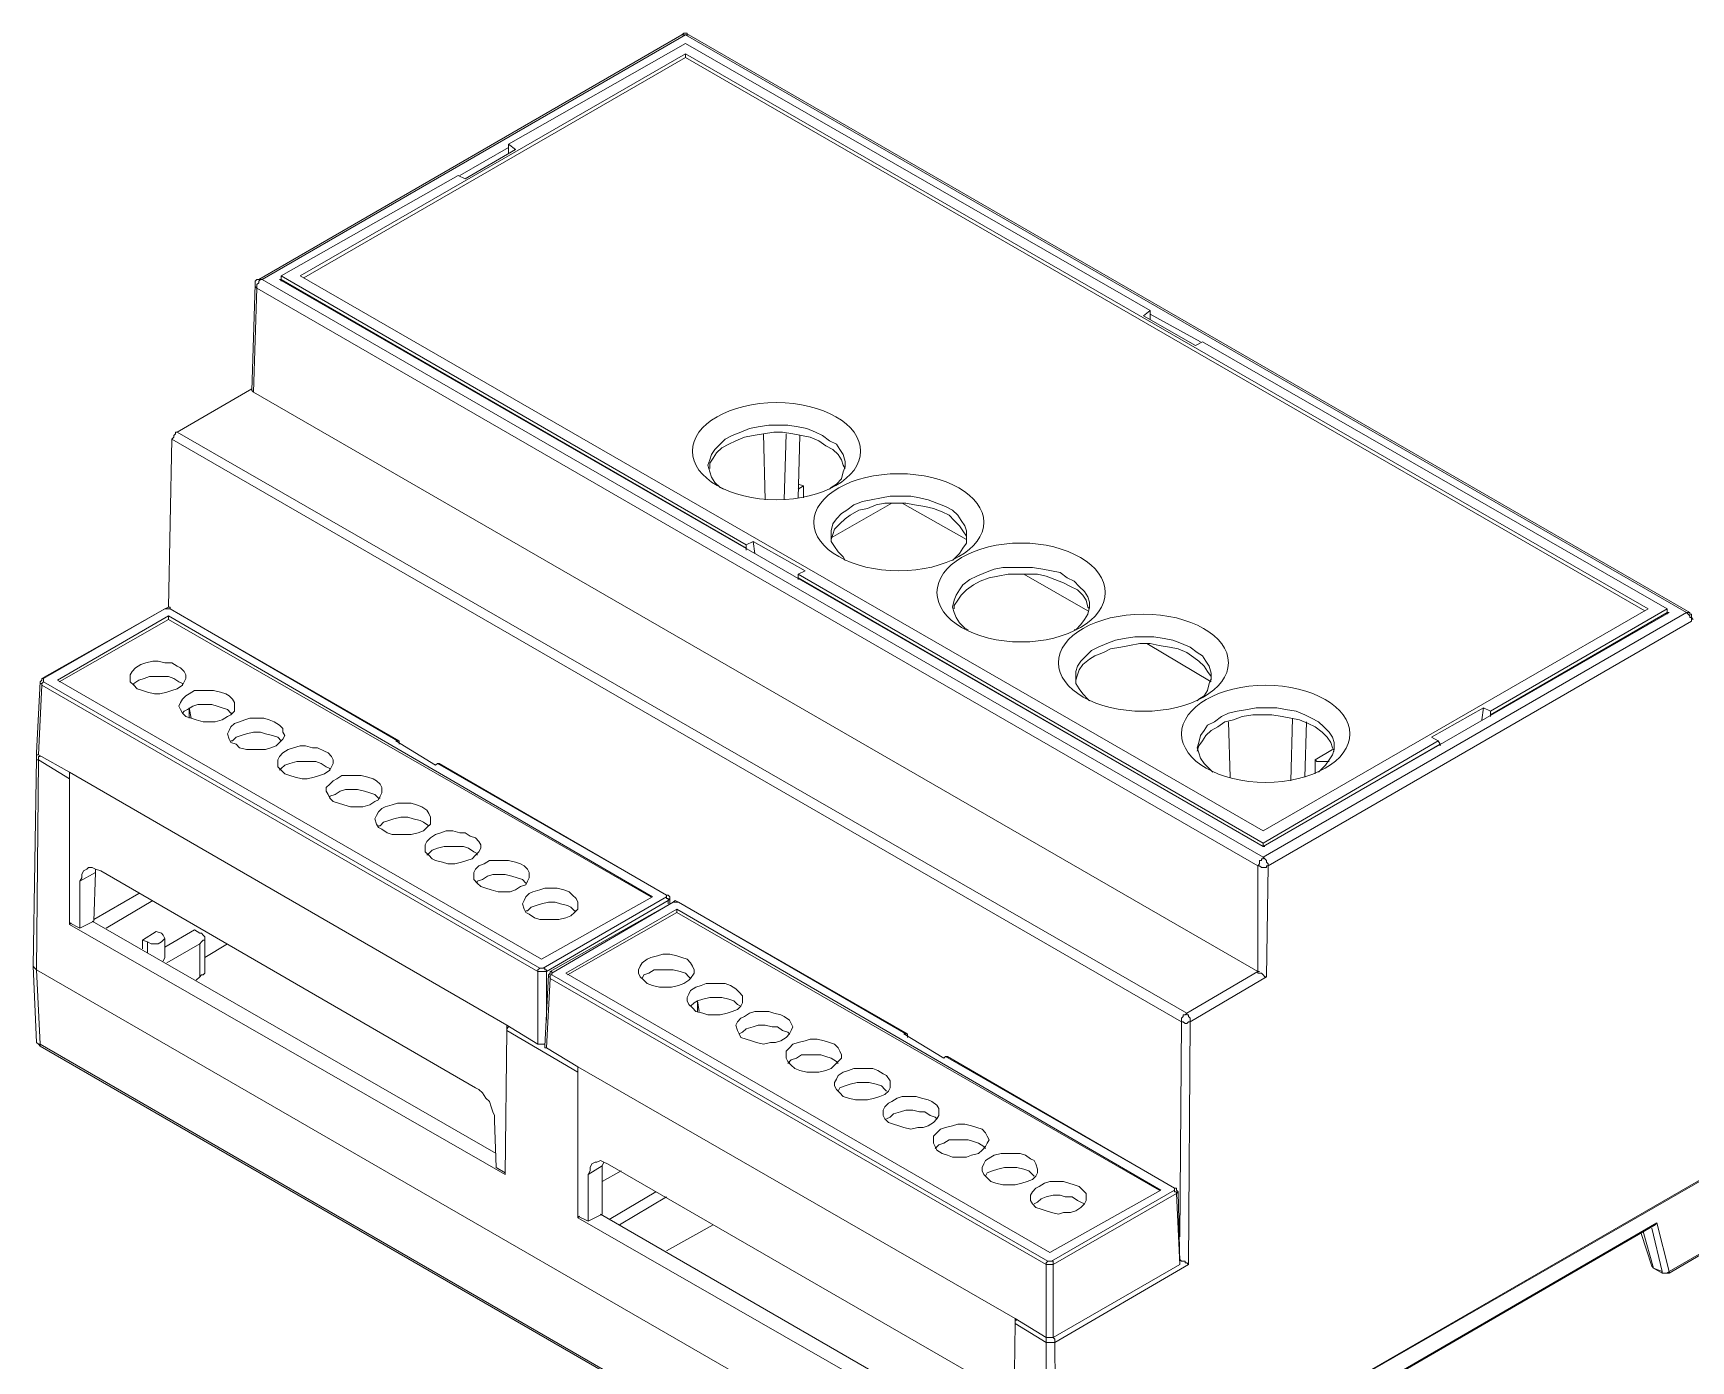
# Model space of a CAD drawing. Header units: millimetres. Extents: x 0 to 273, y 0 to 191.
# Drawn here: x 137.5 to 218.4, y 33.7 to 98.6 of the extents above; entities that cross this region are included whole.
import ezdxf

# ---------------------------------------------------------------- set-up
doc = ezdxf.new("R2010")
doc.units = ezdxf.units.MM

msp = doc.modelspace()

# ---------------------------------------------------------------- linework, layer by layer
at = {"color": 0, "lineweight": 0}
for points in [[(169.164, 98.467333), (148.505333, 86.529333)], [(169.333333, 98.467333), (148.674667, 86.529333)], [(169.333333, 98.044), (160.697333, 93.133333)], [(169.502667, 98.467333), (169.418, 98.467333), (169.418, 98.552), (169.248667, 98.552), (169.164, 98.467333)], [(169.164, 98.467333), (169.333333, 98.467333)], [(169.502667, 98.467333), (169.333333, 98.467333)], [(218.186, 70.273333), (169.333333, 98.467333)], [(192.024, 85.005333), (169.333333, 98.044)], [(218.355333, 70.273333), (169.502667, 98.467333)], [(169.333333, 97.536), (150.537333, 86.698667)], [(169.333333, 97.366667), (150.706667, 86.614)], [(216.323333, 70.442667), (169.333333, 97.536)], [(169.333333, 97.366667), (169.333333, 97.536)], [(216.154, 70.358), (169.333333, 97.366667)], [(161.036, 92.879333), (160.697333, 93.133333)], [(160.697333, 93.133333), (160.697333, 92.964)], [(160.697333, 92.964), (158.326667, 91.609333)], [(158.580667, 91.44), (161.036, 92.879333)], [(160.697333, 92.964), (160.697333, 92.71)], [(158.242, 91.609333), (149.606, 86.698667)], [(158.242, 91.609333), (158.580667, 91.44)], [(149.606, 86.698667), (172.296667, 73.575333)], [(149.606, 86.529333), (149.606, 86.698667)], [(150.537333, 86.698667), (197.527333, 59.605333)], [(148.336, 86.275333), (148.166667, 81.110667)], [(148.420667, 86.106), (148.251333, 81.026)], [(148.505333, 86.529333), (148.420667, 86.529333), (148.336, 86.444667), (148.336, 86.275333)], [(148.420667, 86.106), (148.336, 86.190667), (148.336, 86.275333)], [(148.674667, 86.529333), (148.59, 86.529333), (148.505333, 86.444667), (148.505333, 86.36), (148.420667, 86.275333), (148.420667, 86.106)], [(197.273333, 57.912), (148.420667, 86.106)], [(148.505333, 86.529333), (148.674667, 86.529333)], [(148.674667, 86.529333), (197.527333, 58.335333)], [(149.606, 86.529333), (149.521333, 86.529333)], [(149.521333, 86.529333), (197.527333, 58.843333)], [(172.296667, 73.406), (149.606, 86.529333)], [(149.606, 86.444667), (149.606, 86.529333)], [(192.024, 85.005333), (191.685333, 84.751333)], [(192.024, 84.751333), (192.024, 85.005333)], [(191.685333, 84.751333), (194.225333, 83.312)], [(194.479333, 83.481333), (192.024, 84.836)], [(192.024, 84.582), (192.024, 84.751333)], [(194.225333, 83.312), (194.564, 83.481333)], [(217.254667, 70.442667), (194.564, 83.481333)], [(148.166667, 81.195333), (144.526, 79.078667)], [(148.251333, 81.026), (148.166667, 81.110667)], [(197.273333, 52.747333), (148.251333, 81.026)], [(176.360667, 76.284667), (176.445333, 76.369333), (176.699333, 76.538667), (176.953333, 76.792667), (177.038, 77.131333), (177.122667, 77.385333), (177.122667, 77.639333), (177.038, 77.978), (176.868667, 78.232), (176.699333, 78.486), (176.360667, 78.655333), (176.022, 78.909333), (175.683333, 79.078667), (175.26, 79.248), (174.836667, 79.332667), (174.328667, 79.417333), (173.397333, 79.417333), (172.889333, 79.332667), (172.466, 79.248), (172.042667, 79.078667), (171.619333, 78.909333), (171.280667, 78.74), (171.026667, 78.486), (170.772667, 78.232), (170.603333, 77.978), (170.518667, 77.724), (170.434, 77.47), (170.518667, 77.131333), (170.603333, 76.877333), (170.772667, 76.623333), (171.026667, 76.369333), (171.196, 76.284667)], [(144.272, 78.74), (144.102667, 70.527333)], [(144.272, 78.74), (144.356667, 78.824667), (144.356667, 78.909333), (144.441333, 78.994), (144.441333, 79.078667), (144.526, 79.078667)], [(193.548, 50.292), (144.272, 78.74)], [(144.526, 79.078667), (193.802, 50.715333)], [(170.518667, 77.300667), (170.518667, 77.554667), (170.688, 77.808667), (170.857333, 78.062667), (171.111333, 78.316667), (171.45, 78.486)], [(171.45, 78.486), (171.788667, 78.655333), (172.212, 78.824667), (172.635333, 78.909333), (173.143333, 78.994), (173.651333, 79.078667), (174.074667, 79.078667), (174.582667, 78.994), (175.006, 78.909333), (175.429333, 78.824667), (175.852667, 78.655333), (176.191333, 78.401333), (176.53, 78.232), (176.784, 77.978), (176.953333, 77.724), (177.038, 77.47), (177.122667, 77.300667)], [(173.228, 75.776667), (173.143333, 78.994)], [(174.244, 78.994), (174.159333, 75.776667)], [(174.921333, 78.909333), (174.836667, 75.861333)], [(175.090667, 76.454), (174.836667, 76.538667)], [(175.090667, 76.454), (174.836667, 76.284667)], [(175.090667, 75.861333), (175.090667, 76.454)], [(182.372, 72.813333), (182.456667, 72.898), (182.710667, 73.152), (182.88, 73.406), (183.049333, 73.66), (183.049333, 74.252667), (182.964667, 74.506667), (182.795333, 74.760667), (182.626, 75.014667), (182.372, 75.268667), (182.033333, 75.438), (181.61, 75.607333), (181.186667, 75.776667), (180.763333, 75.861333), (180.34, 75.946), (179.324, 75.946), (178.900667, 75.861333), (178.392667, 75.776667), (177.969333, 75.692), (177.546, 75.522667), (177.207333, 75.268667), (176.953333, 75.099333), (176.699333, 74.845333), (176.53, 74.591333), (176.445333, 74.252667), (176.445333, 73.998667), (176.445333, 73.744667), (176.614667, 73.490667), (176.784, 73.236667), (177.038, 72.982667), (177.122667, 72.813333)], [(179.408667, 75.607333), (176.445333, 73.914)], [(177.376667, 75.014667), (177.8, 75.268667), (178.223333, 75.353333), (178.646667, 75.522667), (179.07, 75.607333), (180.086, 75.607333), (180.509333, 75.522667), (181.017333, 75.438), (181.440667, 75.353333), (181.864, 75.184), (182.202667, 75.014667), (182.456667, 74.760667), (182.710667, 74.506667), (182.88, 74.252667), (183.049333, 73.998667), (183.049333, 73.829333)], [(183.049333, 73.829333), (179.916667, 75.607333)], [(176.445333, 73.829333), (176.53, 74.083333), (176.614667, 74.337333), (176.868667, 74.591333), (177.122667, 74.845333), (177.376667, 75.014667)], [(172.635333, 73.744667), (172.296667, 73.575333)], [(175.175333, 72.305333), (172.635333, 73.744667)], [(172.72, 73.152), (172.635333, 73.744667)], [(172.296667, 73.575333), (172.296667, 73.406)], [(172.296667, 73.406), (172.296667, 73.321333)], [(174.836667, 72.136), (175.175333, 72.305333)], [(174.836667, 71.966667), (174.836667, 72.136)], [(174.836667, 72.136), (197.527333, 59.012667)], [(188.298667, 69.426667), (188.383333, 69.426667), (188.637333, 69.680667), (188.806667, 69.934667), (188.976, 70.188667), (189.060667, 70.527333), (189.060667, 70.781333), (188.976, 71.035333), (188.806667, 71.289333), (188.552667, 71.543333), (188.298667, 71.797333), (187.96, 71.966667), (187.621333, 72.220667), (187.198, 72.305333), (186.774667, 72.39), (186.266667, 72.474667), (184.827333, 72.474667), (184.404, 72.39), (183.980667, 72.220667), (183.557333, 72.051333), (183.218667, 71.882), (182.88, 71.628), (182.710667, 71.374), (182.541333, 71.12), (182.456667, 70.866), (182.372, 70.527333), (182.456667, 70.273333), (182.541333, 70.019333), (182.710667, 69.765333), (182.964667, 69.511333), (183.134, 69.426667)], [(183.388, 71.628), (183.726667, 71.797333), (184.15, 71.966667), (184.573333, 72.051333), (185.081333, 72.136), (186.520667, 72.136), (186.944, 72.051333), (187.367333, 71.882), (187.790667, 71.712667), (188.129333, 71.543333), (188.468, 71.374), (188.722, 71.12), (188.891333, 70.866), (188.976, 70.527333), (189.060667, 70.442667)], [(188.976, 70.358), (185.843333, 72.136)], [(197.527333, 58.843333), (174.836667, 71.966667)], [(174.836667, 71.882), (174.836667, 71.966667)], [(182.456667, 70.442667), (182.456667, 70.612), (182.626, 70.866), (182.795333, 71.12), (183.049333, 71.374), (183.388, 71.628)], [(143.933333, 70.442667), (137.922, 67.056)], [(138.006667, 67.056), (143.933333, 70.442667)], [(144.187333, 70.442667), (144.187333, 70.527333), (144.102667, 70.527333), (143.933333, 70.442667)], [(143.933333, 70.442667), (144.187333, 70.442667)], [(155.363333, 64.008), (144.187333, 70.442667)], [(144.187333, 70.442667), (155.278667, 64.008)], [(197.527333, 59.605333), (216.323333, 70.442667)], [(208.618667, 65.447333), (217.254667, 70.442667)], [(217.254667, 70.273333), (217.254667, 70.442667)], [(138.684, 66.971333), (144.102667, 70.104)], [(138.768667, 66.886667), (144.102667, 69.934667)], [(144.102667, 70.104), (167.724667, 56.388)], [(144.102667, 69.934667), (144.102667, 70.104)], [(144.102667, 69.934667), (167.64, 56.388)], [(197.527333, 58.335333), (218.186, 70.273333)], [(197.527333, 58.843333), (217.339333, 70.273333)], [(218.44, 69.85), (197.781333, 57.912)], [(217.254667, 70.273333), (208.618667, 65.278)], [(217.339333, 70.273333), (217.254667, 70.273333)], [(217.254667, 70.188667), (217.254667, 70.273333)], [(218.355333, 70.273333), (218.186, 70.273333)], [(218.186, 70.273333), (218.270667, 70.188667), (218.355333, 70.104), (218.355333, 70.019333), (218.44, 70.019333), (218.44, 69.85)], [(218.524667, 69.934667), (218.44, 70.019333), (218.44, 70.188667), (218.355333, 70.188667), (218.355333, 70.273333), (218.270667, 70.273333)], [(194.31, 65.955333), (194.394667, 66.04), (194.648667, 66.209333), (194.818, 66.463333), (194.902667, 66.802), (194.987333, 67.056), (194.987333, 67.31), (194.902667, 67.648667), (194.733333, 67.902667), (194.564, 68.156667), (194.31, 68.326), (193.971333, 68.58), (193.548, 68.749333), (193.124667, 68.918667), (192.701333, 69.003333), (192.193333, 69.088), (191.262, 69.088), (190.754, 69.003333), (190.330667, 68.918667), (189.907333, 68.749333), (189.484, 68.58), (189.145333, 68.410667), (188.891333, 68.156667), (188.637333, 67.902667), (188.468, 67.648667), (188.383333, 67.394667), (188.383333, 67.140667), (188.383333, 66.802), (188.552667, 66.548), (188.722, 66.294), (188.976, 66.04), (189.060667, 65.955333)], [(188.383333, 66.971333), (188.468, 67.225333), (188.552667, 67.479333), (188.722, 67.733333), (189.060667, 67.987333), (189.314667, 68.156667)], [(189.314667, 68.156667), (189.738, 68.326), (190.076667, 68.495333), (190.584667, 68.58), (191.008, 68.664667), (191.516, 68.749333), (192.024, 68.749333), (192.447333, 68.664667), (192.955333, 68.58), (193.378667, 68.495333), (193.802, 68.326), (194.140667, 68.072), (194.394667, 67.902667), (194.648667, 67.648667), (194.818, 67.394667), (194.987333, 67.140667), (194.987333, 66.971333)], [(194.987333, 66.886667), (191.854667, 68.749333)], [(137.837333, 66.886667), (137.668, 63.415333)], [(137.752667, 63.330667), (137.922, 66.717333)], [(137.922, 67.056), (137.922, 66.971333), (137.837333, 66.886667)], [(137.837333, 66.886667), (137.837333, 66.802), (137.922, 66.802), (137.922, 66.717333)], [(137.922, 67.056), (138.006667, 67.056)], [(137.922, 66.717333), (137.922, 66.802), (138.006667, 66.886667)], [(137.922, 66.717333), (162.136667, 52.747333)], [(138.006667, 66.886667), (138.006667, 67.056)], [(162.221333, 52.916667), (138.006667, 66.886667)], [(162.306, 53.34), (138.684, 66.971333)], [(142.663333, 66.971333), (142.409333, 66.802), (142.409333, 66.717333)], [(144.78, 66.717333), (144.78, 66.802), (144.610667, 66.886667), (144.356667, 67.056), (144.102667, 67.140667), (143.171333, 67.140667), (142.917333, 67.056), (142.663333, 66.971333)], [(147.235333, 65.362667), (147.150667, 65.362667), (146.981333, 65.532), (146.727333, 65.616667), (146.473333, 65.701333), (146.219333, 65.786), (145.542, 65.786), (145.288, 65.701333), (145.034, 65.532)], [(145.118667, 65.616667), (145.203333, 65.108667)], [(145.118667, 65.108667), (145.118667, 65.616667)], [(200.236667, 62.484), (200.321333, 62.568667), (200.575333, 62.822667), (200.744667, 63.076667), (200.914, 63.330667), (200.998667, 63.584667), (200.998667, 63.923333), (200.914, 64.177333), (200.744667, 64.431333), (200.490667, 64.685333), (200.236667, 64.939333), (199.898, 65.108667), (199.559333, 65.278), (199.136, 65.447333), (198.628, 65.532), (198.204667, 65.616667), (197.188667, 65.616667), (196.765333, 65.532), (196.257333, 65.447333), (195.834, 65.362667), (195.495333, 65.193333), (195.156667, 64.939333), (194.818, 64.77), (194.648667, 64.516), (194.479333, 64.262), (194.394667, 63.923333), (194.31, 63.669333), (194.394667, 63.415333), (194.479333, 63.161333), (194.648667, 62.907333), (194.902667, 62.653333), (195.072, 62.484)], [(208.28, 65.616667), (205.74, 64.177333)], [(208.195333, 65.024), (208.28, 65.616667)], [(208.618667, 65.447333), (208.28, 65.616667)], [(145.034, 65.532), (144.864667, 65.447333), (144.78, 65.362667)], [(195.326, 64.685333), (195.664667, 64.939333), (196.088, 65.024), (196.511333, 65.193333), (197.019333, 65.278), (197.950667, 65.278), (198.458667, 65.193333), (198.882, 65.108667), (199.305333, 65.024), (199.728667, 64.854667), (200.067333, 64.685333), (200.406, 64.431333), (200.66, 64.177333), (200.829333, 63.923333), (200.914, 63.669333), (200.998667, 63.5)], [(195.918667, 62.23), (195.834, 64.939333)], [(198.966667, 65.108667), (198.882, 62.060667)], [(199.644, 64.939333), (199.559333, 62.23)], [(208.618667, 65.278), (208.618667, 65.447333)], [(208.618667, 65.193333), (208.618667, 65.278)], [(147.404667, 64.177333), (147.235333, 64.008), (147.150667, 64.008)], [(149.606, 64.008), (149.436667, 64.177333), (149.182667, 64.262), (148.844, 64.346667), (148.59, 64.431333), (148.251333, 64.431333), (147.912667, 64.346667), (147.658667, 64.262), (147.404667, 64.177333)], [(155.194, 64.008), (155.278667, 64.008)], [(155.194, 64.008), (157.141333, 62.822667)], [(155.278667, 64.008), (155.363333, 64.008)], [(155.363333, 64.008), (155.363333, 63.838667)], [(194.31, 63.5), (194.394667, 63.754), (194.564, 64.008), (194.733333, 64.262), (194.987333, 64.516), (195.326, 64.685333)], [(197.527333, 59.012667), (206.078667, 64.008)], [(205.74, 64.177333), (206.078667, 64.008)], [(206.078667, 64.008), (206.163333, 63.838667)], [(137.668, 63.161333), (137.498667, 53.001333)], [(137.668, 63.415333), (137.668, 63.330667), (137.752667, 63.330667)], [(137.668, 63.330667), (137.668, 63.161333)], [(137.752667, 63.076667), (137.668, 63.076667), (137.668, 63.161333)], [(139.276667, 62.484), (137.752667, 63.330667)], [(137.837333, 63.246), (137.752667, 63.246), (137.752667, 63.161333), (137.752667, 63.076667)], [(206.163333, 63.838667), (197.527333, 58.843333)], [(200.914, 63.584667), (200.067333, 63.076667)], [(206.163333, 63.838667), (206.163333, 63.754)], [(137.752667, 63.076667), (137.668, 52.832)], [(139.276667, 62.145333), (137.752667, 63.076667)], [(139.276667, 62.484), (160.612667, 50.122667)], [(139.276667, 55.118), (139.276667, 62.484)], [(149.775333, 62.822667), (149.606, 62.653333), (149.521333, 62.568667)], [(151.976667, 62.568667), (151.976667, 62.653333), (151.807333, 62.738), (151.553333, 62.907333), (151.299333, 62.992), (150.368, 62.992), (150.029333, 62.907333), (149.775333, 62.822667)], [(157.141333, 62.822667), (157.226, 62.907333)], [(157.226, 62.907333), (168.402, 56.472667)], [(157.310667, 62.907333), (157.226, 62.907333)], [(168.402, 56.472667), (157.310667, 62.907333)], [(200.067333, 63.076667), (200.067333, 62.399333)], [(200.744667, 62.992), (200.152, 62.992), (200.067333, 63.076667)], [(139.276667, 62.145333), (139.276667, 55.033333)], [(154.432, 61.214), (154.347333, 61.214), (154.178, 61.383333), (153.924, 61.468), (153.67, 61.552667), (153.331333, 61.637333), (152.738667, 61.637333), (152.484667, 61.552667), (152.230667, 61.383333)], [(152.230667, 61.383333), (151.976667, 61.298667), (151.976667, 61.214)], [(154.601333, 60.028667), (154.432, 59.859333), (154.347333, 59.859333)], [(156.802667, 59.859333), (156.548667, 60.028667), (156.379333, 60.113333), (156.040667, 60.198), (155.786667, 60.282667), (155.448, 60.282667), (155.109333, 60.198), (154.855333, 60.113333), (154.601333, 60.028667)], [(156.972, 58.674), (156.802667, 58.504667), (156.718, 58.42)], [(159.173333, 58.42), (159.173333, 58.504667), (159.004, 58.589333), (158.75, 58.758667), (158.496, 58.843333), (157.564667, 58.843333), (157.226, 58.758667), (156.972, 58.674)], [(197.527333, 58.335333), (197.527333, 58.250667), (197.442667, 58.250667), (197.442667, 58.166), (197.358, 58.166), (197.358, 57.996667), (197.273333, 57.912)], [(197.527333, 58.843333), (197.527333, 59.012667)], [(197.527333, 58.843333), (197.612, 58.843333)], [(197.527333, 58.335333), (197.612, 58.250667), (197.696667, 58.166), (197.696667, 58.081333), (197.781333, 57.996667), (197.781333, 57.912)], [(140.800667, 57.658), (140.546667, 57.742667), (140.377333, 57.827333), (140.208, 57.827333), (140.123333, 57.742667), (139.954, 57.658), (139.869333, 57.488667), (139.869333, 57.319333), (139.784667, 57.15)], [(139.784667, 57.15), (140.546667, 57.573333)], [(140.546667, 57.573333), (140.462, 55.202667)], [(140.546667, 57.742667), (140.546667, 57.573333)], [(159.088667, 47.074667), (140.800667, 57.658)], [(161.544, 57.065333), (161.374667, 57.234667), (161.120667, 57.319333), (160.866667, 57.404), (160.528, 57.488667), (159.935333, 57.488667), (159.681333, 57.404), (159.427333, 57.234667)], [(197.781333, 57.912), (197.696667, 57.912), (197.696667, 57.827333), (197.442667, 57.827333), (197.358, 57.912), (197.273333, 57.912)], [(197.273333, 52.747333), (197.273333, 57.912)], [(197.781333, 57.912), (197.696667, 52.493333)], [(139.784667, 57.15), (139.784667, 54.864)], [(159.427333, 57.234667), (159.173333, 57.15), (159.173333, 57.065333)], [(142.663333, 56.557333), (140.462, 55.287333)], [(143.340667, 56.218667), (141.054667, 54.864)], [(161.798, 55.88), (161.628667, 55.710667), (161.544, 55.710667)], [(163.999333, 55.710667), (163.914667, 55.710667), (163.745333, 55.88), (163.576, 55.964667), (163.237333, 56.049333), (162.983333, 56.134), (162.644667, 56.134), (162.306, 56.049333), (162.052, 55.964667), (161.798, 55.88)], [(167.724667, 56.388), (162.306, 53.34)], [(168.402, 56.388), (162.390667, 52.916667)], [(162.56, 52.747333), (168.486667, 56.218667)], [(168.740667, 56.134), (162.729333, 52.747333)], [(168.740667, 56.134), (162.814, 52.662667)], [(168.571333, 56.303333), (168.571333, 56.388), (168.486667, 56.472667), (168.402, 56.472667)], [(168.402, 56.472667), (168.402, 56.388)], [(168.486667, 56.218667), (168.486667, 56.303333), (168.402, 56.303333), (168.402, 56.388)], [(168.486667, 56.218667), (168.571333, 56.303333)], [(168.486667, 56.218667), (168.486667, 56.049333)], [(168.571333, 56.049333), (168.571333, 56.303333)], [(168.994667, 56.134), (168.825333, 56.218667), (168.740667, 56.134)], [(168.994667, 56.134), (168.740667, 56.134)], [(180.170667, 49.699333), (168.994667, 56.134)], [(180.086, 49.699333), (168.994667, 56.134)], [(139.276667, 55.118), (139.784667, 54.864)], [(139.361333, 55.118), (139.276667, 55.033333)], [(139.276667, 55.033333), (160.528, 42.841333)], [(139.784667, 54.864), (140.462, 55.202667)], [(160.104667, 43.857333), (140.377333, 55.202667)], [(168.91, 55.795333), (163.491333, 52.662667)], [(168.91, 55.626), (163.576, 52.578)], [(192.532, 42.079333), (168.91, 55.795333)], [(168.91, 55.626), (168.91, 55.795333)], [(192.447333, 42.079333), (168.91, 55.626)], [(143.51, 54.694667), (142.832667, 54.271333)], [(142.832667, 54.271333), (142.832667, 53.848)], [(142.832667, 54.271333), (143.086667, 54.186667)], [(143.086667, 54.186667), (143.256, 54.102), (143.594667, 54.102), (143.764, 54.186667), (143.848667, 54.271333), (143.933333, 54.356), (143.848667, 54.525333), (143.764, 54.61)], [(143.764, 54.61), (143.51, 54.694667)], [(143.933333, 53.932667), (145.372667, 54.779333)], [(143.933333, 53.424667), (143.933333, 54.356)], [(145.372667, 54.779333), (145.626667, 54.61)], [(145.626667, 54.61), (145.711333, 54.61), (145.796, 54.525333), (145.880667, 54.440667), (145.880667, 54.271333), (145.796, 54.271333), (145.711333, 54.186667), (145.626667, 54.102)], [(145.880667, 52.747333), (145.880667, 54.356)], [(143.086667, 53.678667), (143.086667, 54.186667)], [(143.933333, 53.424667), (143.848667, 53.255333)], [(145.626667, 54.102), (144.018, 53.170667)], [(145.626667, 54.102), (145.626667, 52.493333)], [(146.981333, 54.102), (145.880667, 53.424667)], [(137.498667, 53.001333), (137.668, 49.276)], [(137.668, 52.832), (137.583333, 52.916667), (137.498667, 53.001333)], [(137.498667, 53.001333), (137.583333, 52.916667), (137.668, 52.832)], [(186.944, 24.384), (137.668, 52.832)], [(186.944, 24.384), (137.668, 52.832)], [(137.668, 52.832), (137.837333, 49.191333)], [(145.626667, 52.493333), (145.711333, 52.578), (145.796, 52.578), (145.880667, 52.662667), (145.880667, 52.747333)], [(162.136667, 52.747333), (162.136667, 52.832), (162.221333, 52.916667)], [(162.136667, 52.747333), (162.56, 52.747333)], [(162.136667, 52.747333), (162.136667, 49.191333)], [(162.390667, 52.916667), (162.221333, 52.916667)], [(162.56, 52.747333), (162.56, 52.832), (162.475333, 52.832), (162.475333, 52.916667), (162.390667, 52.916667)], [(162.56, 50.376667), (162.56, 52.747333)], [(162.729333, 52.747333), (162.729333, 52.662667), (162.644667, 52.578)], [(162.729333, 52.747333), (162.814, 52.747333), (162.814, 52.662667)], [(162.814, 52.662667), (162.814, 52.578)], [(163.491333, 52.662667), (187.113333, 39.031333)], [(167.216667, 52.408667), (167.301333, 52.578), (167.555333, 52.662667), (167.809333, 52.832), (168.740667, 52.832), (169.079333, 52.747333), (169.333333, 52.662667), (169.502667, 52.493333), (169.587333, 52.408667)], [(193.802, 50.715333), (197.273333, 52.747333)], [(197.273333, 52.747333), (197.273333, 52.662667), (197.358, 52.662667), (197.442667, 52.662667), (197.527333, 52.578), (197.612, 52.493333), (197.696667, 52.493333)], [(197.273333, 52.747333), (197.358, 52.747333)], [(145.457333, 52.324), (145.626667, 52.493333)], [(162.644667, 52.578), (162.475333, 49.106667)], [(162.729333, 52.408667), (162.56, 49.022)], [(162.729333, 52.408667), (162.729333, 52.493333), (162.644667, 52.493333), (162.644667, 52.578)], [(162.729333, 52.408667), (162.729333, 52.578), (162.814, 52.578)], [(186.944, 38.438667), (162.729333, 52.408667)], [(162.814, 52.578), (187.028667, 38.608)], [(197.696667, 52.493333), (193.971333, 50.292)], [(169.587333, 51.054), (169.756667, 51.223333), (169.926, 51.308), (170.18, 51.392667), (170.518667, 51.477333), (171.111333, 51.477333), (171.45, 51.392667), (171.704, 51.308), (171.873333, 51.138667), (172.042667, 51.054)], [(170.010667, 50.8), (169.926, 51.308)], [(169.926, 51.308), (169.926, 50.8)], [(193.463333, 39.793333), (193.548, 50.292)], [(193.548, 50.292), (193.548, 50.461333), (193.632667, 50.546), (193.632667, 50.630667), (193.717333, 50.630667), (193.802, 50.715333)], [(193.971333, 50.292), (193.886667, 50.292), (193.802, 50.207333), (193.717333, 50.207333), (193.632667, 50.292), (193.548, 50.292)], [(193.971333, 50.292), (193.971333, 50.461333), (193.886667, 50.546), (193.886667, 50.630667), (193.802, 50.630667), (193.802, 50.715333)], [(193.971333, 50.292), (193.886667, 38.438667)], [(160.528, 42.841333), (160.612667, 49.868667)], [(162.136667, 49.191333), (160.612667, 50.122667)], [(160.612667, 50.122667), (160.612667, 49.868667)], [(160.612667, 49.868667), (160.612667, 49.953333), (160.697333, 50.038)], [(164.084, 47.836667), (160.612667, 49.868667)], [(171.958, 49.699333), (172.127333, 49.784), (172.296667, 49.953333), (172.635333, 50.038), (172.889333, 50.122667), (173.228, 50.122667), (173.566667, 50.038), (173.820667, 50.038), (174.074667, 49.868667), (174.328667, 49.784), (174.413333, 49.699333)], [(181.948667, 48.514), (180.001333, 49.699333)], [(180.001333, 49.699333), (180.086, 49.699333)], [(180.170667, 49.699333), (180.086, 49.699333)], [(180.170667, 49.53), (180.170667, 49.699333)], [(137.668, 49.276), (137.752667, 49.191333), (137.837333, 49.106667)], [(137.668, 49.276), (137.752667, 49.191333), (137.837333, 49.191333)], [(137.837333, 49.106667), (137.837333, 49.191333)], [(137.837333, 49.191333), (186.944, 20.828)], [(137.837333, 49.106667), (186.944, 20.743333)], [(162.136667, 49.191333), (162.475333, 49.191333)], [(162.56, 49.022), (162.475333, 49.022), (162.475333, 49.106667)], [(162.56, 49.022), (164.084, 48.090667)], [(174.328667, 48.26), (174.498, 48.429333), (174.752, 48.514), (175.006, 48.683333), (175.937333, 48.683333), (176.191333, 48.598667), (176.445333, 48.514), (176.699333, 48.344667), (176.784, 48.26)], [(181.948667, 48.514), (182.033333, 48.598667)], [(193.209333, 42.164), (182.033333, 48.598667)], [(182.033333, 48.598667), (182.118, 48.598667)], [(193.209333, 42.164), (182.118, 48.598667)], [(185.42, 35.814), (164.084, 48.090667)], [(164.084, 48.090667), (164.084, 40.809333)], [(164.084, 47.836667), (164.084, 40.724667)], [(160.02, 45.466), (160.02, 45.72), (159.935333, 45.889333), (159.850667, 46.143333), (159.766, 46.397333), (159.596667, 46.566667), (159.427333, 46.820667), (159.258, 46.99), (159.088667, 47.074667)], [(176.784, 46.905333), (176.868667, 47.074667), (177.122667, 47.159333), (177.376667, 47.244), (177.715333, 47.328667), (178.308, 47.328667), (178.646667, 47.244), (178.900667, 47.159333), (179.07, 46.99), (179.154667, 46.905333)], [(160.104667, 43.18), (160.02, 45.466)], [(179.154667, 45.550667), (179.324, 45.635333), (179.493333, 45.804667), (179.832, 45.889333), (180.086, 45.974), (180.424667, 45.974), (180.763333, 45.889333), (181.017333, 45.889333), (181.271333, 45.72), (181.525333, 45.635333), (181.61, 45.550667)], [(181.525333, 44.111333), (181.694667, 44.280667), (181.948667, 44.365333), (182.202667, 44.534667), (183.134, 44.534667), (183.388, 44.45), (183.642, 44.365333), (183.896, 44.196), (183.980667, 44.111333)], [(192.955333, 27.601333), (223.689333, 45.296667)], [(223.435333, 45.212), (193.209333, 27.770667)], [(160.104667, 43.18), (160.528, 42.926)], [(164.592, 42.841333), (164.676667, 43.010667), (164.676667, 43.18), (164.761333, 43.349333), (164.930667, 43.434), (165.015333, 43.434), (165.184667, 43.518667), (165.354, 43.434), (165.523333, 43.349333)], [(164.592, 42.841333), (165.269333, 43.264667)], [(165.269333, 43.264667), (165.354, 43.434)], [(165.269333, 40.894), (165.269333, 43.264667)], [(165.269333, 42.502667), (166.200667, 43.010667)], [(165.523333, 43.349333), (183.896, 32.766)], [(183.980667, 42.756667), (184.065333, 42.926), (184.319333, 43.010667), (184.573333, 43.095333), (184.912, 43.18), (185.504667, 43.18), (185.843333, 43.095333), (186.097333, 43.010667), (186.266667, 42.841333), (186.351333, 42.756667)], [(164.592, 40.555333), (164.592, 42.841333)], [(187.113333, 39.031333), (192.532, 42.079333)], [(187.198, 38.608), (193.209333, 42.079333)], [(193.378667, 41.994667), (193.294, 42.079333), (193.294, 42.164), (193.209333, 42.164)], [(193.209333, 42.079333), (193.209333, 42.164)], [(193.294, 41.91), (193.294, 41.994667), (193.209333, 41.994667), (193.209333, 42.079333)], [(167.894, 41.994667), (165.608, 40.64)], [(166.116, 40.386), (168.402, 41.740667)], [(186.351333, 41.402), (186.520667, 41.486667), (186.69, 41.656), (186.944, 41.740667), (187.282667, 41.825333), (187.621333, 41.825333), (187.875333, 41.740667), (188.214, 41.740667), (188.468, 41.571333), (188.637333, 41.486667), (188.806667, 41.402)], [(193.294, 41.91), (187.282667, 38.438667)], [(193.378667, 41.994667), (193.294, 41.91)], [(193.463333, 38.438667), (193.294, 41.91)], [(193.463333, 38.523333), (193.378667, 41.994667)], [(217.339333, 38.1), (223.350667, 41.571333)], [(217.339333, 38.015333), (223.266, 41.486667)], [(164.168667, 40.809333), (164.084, 40.724667)], [(164.592, 40.555333), (164.084, 40.809333)], [(164.084, 40.724667), (185.335333, 28.532667)], [(164.592, 40.555333), (165.269333, 40.894)], [(184.827333, 29.548667), (165.184667, 40.894)], [(199.813333, 30.649333), (216.746667, 40.470667)], [(216.746667, 40.470667), (216.662, 40.386)], [(216.746667, 40.470667), (217.339333, 38.1)], [(168.402, 39.116), (170.688, 40.386)], [(199.898, 30.649333), (216.662, 40.386)], [(215.984667, 39.962667), (216.492667, 38.354)], [(216.069333, 40.047333), (216.577333, 38.269333)], [(217.000667, 38.1), (216.492667, 40.216667)], [(186.944, 38.438667), (186.944, 38.523333), (187.028667, 38.608)], [(186.944, 34.882667), (186.944, 38.438667)], [(187.282667, 38.438667), (186.944, 38.438667)], [(187.028667, 38.608), (187.198, 38.608)], [(187.282667, 38.438667), (187.282667, 38.608), (187.198, 38.608)], [(187.282667, 38.438667), (187.282667, 34.882667)], [(187.282667, 34.882667), (193.463333, 38.438667)], [(193.886667, 38.438667), (187.367333, 34.628667)], [(193.463333, 38.692667), (193.548, 38.608), (193.717333, 38.608), (193.717333, 38.523333), (193.802, 38.523333), (193.886667, 38.438667)], [(193.463333, 38.523333), (193.463333, 38.438667)], [(216.492667, 38.354), (216.577333, 38.269333)], [(216.492667, 38.354), (216.577333, 38.269333)], [(216.577333, 38.269333), (217.000667, 38.015333)], [(216.577333, 38.269333), (217.000667, 38.1)], [(217.000667, 38.1), (217.000667, 38.015333)], [(217.000667, 38.1), (217.000667, 38.015333), (217.085333, 38.015333), (217.254667, 38.015333), (217.339333, 38.1)], [(217.339333, 38.015333), (217.339333, 38.1)], [(217.000667, 38.015333), (217.17, 38.015333)], [(217.17, 38.015333), (217.339333, 38.015333)], [(185.42, 35.814), (186.944, 34.882667)], [(185.42, 35.56), (185.42, 35.814)], [(185.42, 35.56), (185.42, 35.729333), (185.504667, 35.729333)], [(185.335333, 28.532667), (185.42, 35.56)], [(186.944, 34.628667), (185.42, 35.56)], [(186.944, 34.628667), (186.944, 34.882667)], [(187.282667, 34.882667), (186.944, 34.882667)], [(187.367333, 34.628667), (187.367333, 34.798), (187.282667, 34.882667)], [(187.367333, 34.628667), (186.944, 34.628667)], [(186.944, 24.384), (186.944, 34.628667)], [(187.367333, 34.628667), (187.452, 24.384)]]:
    msp.add_lwpolyline(points, dxfattribs=at)
for points in [[(144.526, 66.548), (144.78, 66.717333), (144.864667, 66.886667), (144.949333, 67.056), (144.949333, 67.225333), (144.864667, 67.394667), (144.695333, 67.564), (144.526, 67.648667), (144.272, 67.818), (143.933333, 67.818), (143.594667, 67.902667), (143.340667, 67.902667), (143.002, 67.818), (142.748, 67.733333), (142.494, 67.564), (142.324667, 67.394667), (142.24, 67.225333), (142.24, 66.886667), (142.409333, 66.717333), (142.578667, 66.548), (142.832667, 66.463333), (143.086667, 66.378667), (143.425333, 66.294), (143.679333, 66.294), (144.018, 66.378667), (144.272, 66.463333)], [(146.981333, 65.193333), (147.150667, 65.278), (147.32, 65.447333), (147.32, 65.870667), (147.235333, 66.04), (147.066, 66.209333), (146.896667, 66.294), (146.642667, 66.378667), (146.304, 66.463333), (145.372667, 66.463333), (145.118667, 66.294), (144.949333, 66.209333), (144.78, 66.04), (144.695333, 65.870667), (144.610667, 65.701333), (144.695333, 65.532), (144.78, 65.362667), (144.949333, 65.193333), (145.203333, 65.108667), (145.457333, 65.024), (145.796, 64.939333), (146.388667, 64.939333), (146.727333, 65.024)], [(149.352, 63.754), (149.521333, 63.923333), (149.690667, 64.092667), (149.775333, 64.262), (149.690667, 64.431333), (149.690667, 64.600667), (149.521333, 64.77), (149.267333, 64.939333), (149.013333, 65.024), (148.759333, 65.108667), (148.082, 65.108667), (147.828, 65.024), (147.574, 64.939333), (147.32, 64.854667), (147.150667, 64.685333), (147.066, 64.516), (146.981333, 64.346667), (147.066, 64.092667), (147.150667, 63.923333), (147.404667, 63.838667), (147.574, 63.669333), (147.912667, 63.584667), (148.844, 63.584667), (149.098, 63.669333)], [(151.722667, 62.399333), (151.976667, 62.568667), (152.061333, 62.738), (152.146, 62.907333), (152.146, 63.076667), (152.061333, 63.246), (151.892, 63.415333), (151.722667, 63.5), (151.384, 63.669333), (151.13, 63.669333), (150.791333, 63.754), (150.537333, 63.754), (150.198667, 63.669333), (149.944667, 63.584667), (149.690667, 63.415333), (149.521333, 63.246), (149.436667, 63.076667), (149.436667, 62.738), (149.606, 62.568667), (149.775333, 62.399333), (150.029333, 62.314667), (150.283333, 62.23), (150.622, 62.145333), (150.876, 62.145333), (151.214667, 62.23), (151.468667, 62.314667)], [(154.178, 61.044667), (154.347333, 61.129333), (154.432, 61.298667), (154.516667, 61.468), (154.516667, 61.722), (154.432, 61.891333), (154.262667, 62.060667), (154.093333, 62.145333), (153.839333, 62.23), (153.500667, 62.314667), (152.569333, 62.314667), (152.315333, 62.145333), (152.146, 62.060667), (151.976667, 61.891333), (151.807333, 61.722), (151.807333, 61.552667), (151.892, 61.383333), (151.976667, 61.214), (152.146, 61.044667), (152.4, 60.96), (152.654, 60.875333), (152.992667, 60.790667), (153.585333, 60.790667), (153.924, 60.875333)], [(156.548667, 59.605333), (156.718, 59.774667), (156.887333, 59.944), (156.887333, 60.282667), (156.802667, 60.452), (156.718, 60.621333), (156.464, 60.790667), (156.21, 60.875333), (155.956, 60.96), (155.278667, 60.96), (155.024667, 60.875333), (154.686, 60.790667), (154.516667, 60.706), (154.347333, 60.536667), (154.262667, 60.367333), (154.178, 60.198), (154.262667, 59.944), (154.347333, 59.774667), (154.516667, 59.69), (154.770667, 59.520667), (155.024667, 59.436), (155.956, 59.436), (156.294667, 59.520667)], [(158.919333, 58.250667), (159.088667, 58.42), (159.258, 58.589333), (159.342667, 58.758667), (159.342667, 58.928), (159.258, 59.097333), (159.088667, 59.266667), (158.834667, 59.351333), (158.580667, 59.520667), (158.326667, 59.520667), (157.988, 59.605333), (157.649333, 59.605333), (157.395333, 59.520667), (157.141333, 59.436), (156.887333, 59.266667), (156.718, 59.097333), (156.633333, 58.928), (156.633333, 58.589333), (156.802667, 58.42), (156.972, 58.250667), (157.141333, 58.166), (157.48, 58.081333), (157.734, 57.996667), (158.072667, 57.996667), (158.411333, 58.081333), (158.665333, 58.166)], [(161.29, 56.896), (161.544, 56.980667), (161.628667, 57.15), (161.713333, 57.319333), (161.713333, 57.573333), (161.628667, 57.742667), (161.459333, 57.912), (161.29, 57.996667), (161.036, 58.081333), (160.697333, 58.166), (159.766, 58.166), (159.512, 57.996667), (159.258, 57.912), (159.088667, 57.742667), (159.004, 57.573333), (159.004, 57.234667), (159.173333, 57.065333), (159.342667, 56.896), (159.596667, 56.811333), (159.850667, 56.726667), (160.189333, 56.642), (160.782, 56.642), (161.036, 56.726667)], [(163.745333, 55.456667), (163.914667, 55.626), (164.084, 55.795333), (164.084, 56.134), (163.999333, 56.303333), (163.83, 56.472667), (163.660667, 56.642), (163.406667, 56.726667), (163.068, 56.811333), (162.475333, 56.811333), (162.221333, 56.726667), (161.882667, 56.642), (161.713333, 56.557333), (161.544, 56.388), (161.459333, 56.218667), (161.374667, 56.049333), (161.459333, 55.795333), (161.544, 55.626), (161.713333, 55.541333), (161.967333, 55.372), (162.221333, 55.287333), (163.152667, 55.287333), (163.491333, 55.372)], [(167.470667, 53.34), (167.64, 53.424667), (167.978667, 53.509333), (168.232667, 53.594), (168.571333, 53.594), (168.91, 53.509333), (169.164, 53.424667), (169.418, 53.34), (169.587333, 53.170667), (169.672, 53.001333), (169.756667, 52.832), (169.756667, 52.662667), (169.587333, 52.408667), (169.502667, 52.324), (169.248667, 52.154667), (168.994667, 52.07), (168.656, 51.985333), (168.063333, 51.985333), (167.724667, 52.07), (167.470667, 52.154667), (167.301333, 52.324), (167.132, 52.493333), (167.047333, 52.662667), (167.047333, 52.832), (167.132, 53.001333), (167.216667, 53.170667)], [(169.841333, 51.985333), (170.095333, 52.07), (170.349333, 52.154667), (171.280667, 52.154667), (171.534667, 52.07), (171.788667, 51.900667), (171.958, 51.731333), (172.127333, 51.562), (172.127333, 51.223333), (172.042667, 51.054), (171.873333, 50.884667), (171.619333, 50.8), (171.365333, 50.715333), (171.026667, 50.630667), (170.434, 50.630667), (170.18, 50.715333), (169.841333, 50.8), (169.672, 50.969333), (169.502667, 51.138667), (169.418, 51.308), (169.418, 51.477333), (169.502667, 51.646667), (169.587333, 51.816)], [(172.212, 50.546), (172.466, 50.715333), (172.72, 50.8), (173.397333, 50.8), (173.651333, 50.715333), (173.99, 50.630667), (174.159333, 50.546), (174.413333, 50.376667), (174.498, 50.207333), (174.582667, 50.038), (174.498, 49.868667), (174.413333, 49.699333), (174.244, 49.53), (173.99, 49.360667), (173.736, 49.276), (173.482, 49.276), (173.143333, 49.191333), (172.804667, 49.276), (172.550667, 49.360667), (172.296667, 49.445333), (172.042667, 49.53), (171.958, 49.699333), (171.873333, 49.868667), (171.788667, 50.122667), (171.873333, 50.292), (172.042667, 50.461333)], [(174.582667, 49.191333), (174.836667, 49.276), (175.175333, 49.360667), (175.429333, 49.445333), (175.768, 49.445333), (176.106667, 49.360667), (176.360667, 49.276), (176.614667, 49.191333), (176.784, 49.022), (176.868667, 48.852667), (176.953333, 48.683333), (176.953333, 48.514), (176.784, 48.344667), (176.614667, 48.175333), (176.445333, 48.006), (176.191333, 47.921333), (175.852667, 47.836667), (175.26, 47.836667), (174.921333, 47.921333), (174.667333, 48.006), (174.498, 48.175333), (174.328667, 48.344667), (174.244, 48.514), (174.244, 48.852667), (174.413333, 49.022)], [(177.038, 47.836667), (177.292, 47.921333), (177.546, 48.006), (178.477333, 48.006), (178.731333, 47.921333), (178.985333, 47.752), (179.154667, 47.667333), (179.324, 47.413333), (179.324, 47.074667), (179.239333, 46.905333), (179.07, 46.736), (178.816, 46.651333), (178.562, 46.566667), (178.223333, 46.482), (177.630667, 46.482), (177.292, 46.566667), (177.038, 46.651333), (176.868667, 46.820667), (176.699333, 46.99), (176.614667, 47.159333), (176.614667, 47.328667), (176.699333, 47.498), (176.784, 47.667333)], [(179.408667, 46.397333), (179.662667, 46.566667), (179.916667, 46.651333), (180.594, 46.651333), (180.848, 46.566667), (181.186667, 46.482), (181.356, 46.397333), (181.61, 46.228), (181.694667, 46.058667), (181.694667, 45.72), (181.61, 45.550667), (181.440667, 45.381333), (181.186667, 45.212), (180.932667, 45.127333), (180.678667, 45.127333), (180.34, 45.042667), (180.001333, 45.127333), (179.747333, 45.212), (179.493333, 45.296667), (179.239333, 45.381333), (179.07, 45.550667), (178.985333, 45.72), (178.985333, 45.974), (179.07, 46.143333), (179.239333, 46.312667)], [(181.779333, 45.042667), (182.033333, 45.127333), (182.372, 45.212), (182.626, 45.296667), (182.964667, 45.296667), (183.303333, 45.212), (183.557333, 45.127333), (183.811333, 45.042667), (183.980667, 44.873333), (184.065333, 44.704), (184.15, 44.534667), (184.065333, 44.365333), (183.980667, 44.196), (183.811333, 44.026667), (183.642, 43.857333), (183.303333, 43.772667), (183.049333, 43.688), (182.372, 43.688), (182.118, 43.772667), (181.864, 43.857333), (181.61, 44.026667), (181.525333, 44.196), (181.440667, 44.365333), (181.440667, 44.704), (181.61, 44.873333)], [(184.234667, 43.688), (184.404, 43.772667), (184.742667, 43.857333), (185.674, 43.857333), (185.928, 43.772667), (186.182, 43.603333), (186.351333, 43.518667), (186.436, 43.349333), (186.520667, 43.095333), (186.520667, 42.926), (186.436, 42.756667), (186.266667, 42.587333), (186.012667, 42.502667), (185.758667, 42.418), (185.42, 42.333333), (184.827333, 42.333333), (184.488667, 42.418), (184.234667, 42.502667), (184.065333, 42.672), (183.896, 42.841333), (183.811333, 43.010667), (183.811333, 43.18), (183.896, 43.349333), (183.980667, 43.518667)], [(186.605333, 42.248667), (186.859333, 42.418), (187.113333, 42.502667), (187.790667, 42.502667), (188.044667, 42.418), (188.298667, 42.333333), (188.552667, 42.248667), (188.722, 42.079333), (188.891333, 41.91), (188.891333, 41.571333), (188.806667, 41.402), (188.637333, 41.232667), (188.383333, 41.063333), (188.129333, 40.978667), (187.790667, 40.978667), (187.536667, 40.894), (187.198, 40.978667), (186.944, 41.063333), (186.69, 41.148), (186.436, 41.232667), (186.266667, 41.402), (186.182, 41.571333), (186.182, 41.825333), (186.266667, 41.994667), (186.436, 42.164)]]:
    msp.add_lwpolyline(points, close=True, dxfattribs=at)
for centre, major_axis, ratio in [((173.778333, 78.147333), (4.106333, 0), 0.57732), ((179.747333, 74.676), (4.148667, 0), 0.571429), ((185.716333, 71.247), (4.106333, 0), 0.587629), ((191.685333, 67.818), (4.148667, 0), 0.571429), ((197.654333, 64.346667), (4.106333, 0), 0.57732)]:
    msp.add_ellipse(centre, major_axis=major_axis, ratio=ratio, start_param=0, end_param=6.283185, dxfattribs=at)

doc.saveas('drawing.dxf')
